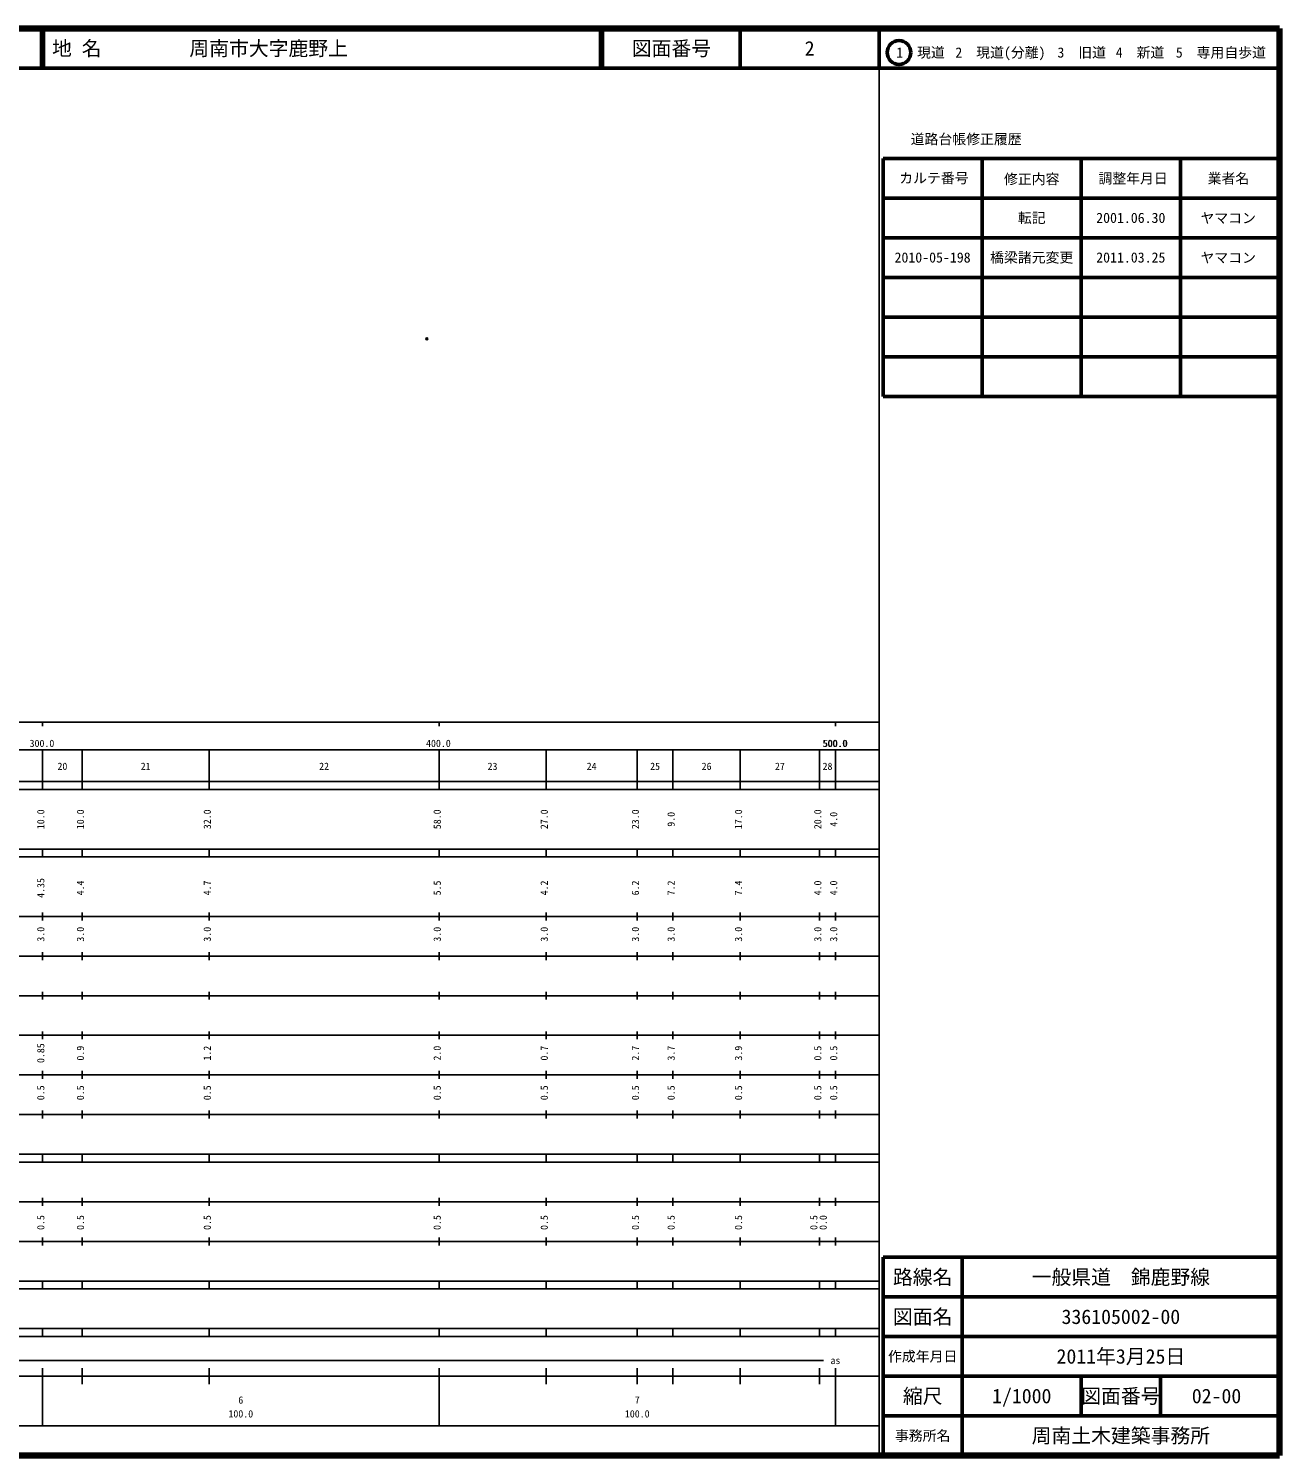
# Model space of a CAD drawing. Units: millimetres on the paper. Extents: x 40 to 680, y 20 to 380.
# Drawn here: x 364.5 to 680, y 20 to 380 of the extents above; entities that cross this region are included whole.
import ezdxf
from ezdxf.enums import TextEntityAlignment as Align

# ---------------------------------------------------------------- set-up
doc = ezdxf.new("R2010")
doc.units = ezdxf.units.MM
doc.header["$PDMODE"] = 32
doc.header["$PDSIZE"] = 0.5
doc.layers.add('M-OTRS', color=6, linetype='Continuous')
doc.layers.add('M-TTL-TXT', color=7, linetype='Continuous')
for name, color, linetype, lineweight in [('M-TTL', 2, 'Continuous', 140), ('M-TTL-BAND', 7, 'Continuous', 25), ('M-TTL-FRAM', 2, 'Continuous', 50), ('M-TTL-LINE', 7, 'Continuous', 50)]:
    doc.layers.add(name, color=color, linetype=linetype, lineweight=lineweight)
doc.styles.add('ＭＳ ゴシック', font='')
doc.styles.get('ＭＳ ゴシック').set_extended_font_data('MS Gothic')

msp = doc.modelspace()

# ---------------------------------------------------------------- linework, layer by layer
at = {"layer": 'M-OTRS'}
msp.add_point((464.932, 301.705), dxfattribs=at)
at = {"layer": 'M-TTL'}
for p, q in [((680, 380), (40, 380)), ((680, 20), (680, 380)), ((40, 20), (680, 20))]:
    msp.add_line(p, q, dxfattribs=at)
at = {"layer": 'M-TTL-BAND'}
for p, q in [((579, 20), (579, 370)), ((40, 205), (579, 205)), ((368, 205), (368, 204)), ((468, 205), (468, 204)), ((568, 205), (568, 204)), ((68, 198), (579, 198)), ((368, 188), (368, 198)), ((378, 188), (378, 198)), ((410, 188), (410, 198)), ((468, 188), (468, 198)), ((495, 188), (495, 198)), ((518, 188), (518, 198)), ((527, 188), (527, 198)), ((544, 188), (544, 198)), ((564, 188), (564, 198)), ((568, 188), (568, 198)), ((40, 190), (579, 190)), ((40, 188), (579, 188)), ((40, 173), (579, 173)), ((368, 171), (368, 173)), ((378, 171), (378, 173)), ((410, 171), (410, 173)), ((468, 171), (468, 173)), ((495, 171), (495, 173)), ((518, 171), (518, 173)), ((527, 171), (527, 173)), ((544, 171), (544, 173)), ((564, 171), (564, 173)), ((568, 171), (568, 173)), ((40, 171), (579, 171)), ((40, 156), (579, 156)), ((368, 155), (368, 157)), ((378, 155), (378, 157)), ((410, 155), (410, 157)), ((468, 155), (468, 157)), ((495, 155), (495, 157)), ((518, 155), (518, 157)), ((527, 155), (527, 157)), ((544, 155), (544, 157)), ((564, 155), (564, 157)), ((568, 155), (568, 157)), ((46, 146), (579, 146)), ((368, 145), (368, 147)), ((378, 145), (378, 147)), ((410, 145), (410, 147)), ((468, 145), (468, 147)), ((495, 145), (495, 147)), ((518, 145), (518, 147)), ((527, 145), (527, 147)), ((544, 145), (544, 147)), ((564, 145), (564, 147)), ((568, 145), (568, 147)), ((368, 135), (368, 137)), ((378, 135), (378, 137)), ((410, 135), (410, 137)), ((468, 135), (468, 137)), ((495, 135), (495, 137)), ((518, 135), (518, 137)), ((527, 135), (527, 137)), ((544, 135), (544, 137)), ((564, 135), (564, 137)), ((568, 135), (568, 137)), ((52, 136), (579, 136)), ((46, 126), (579, 126)), ((368, 125), (368, 127)), ((378, 125), (378, 127)), ((410, 125), (410, 127)), ((468, 125), (468, 127)), ((495, 125), (495, 127)), ((518, 125), (518, 127)), ((527, 125), (527, 127)), ((544, 125), (544, 127)), ((564, 125), (564, 127)), ((568, 125), (568, 127)), ((52, 116), (579, 116)), ((368, 115), (368, 117)), ((378, 115), (378, 117)), ((410, 115), (410, 117)), ((468, 115), (468, 117)), ((495, 115), (495, 117)), ((518, 115), (518, 117)), ((527, 115), (527, 117)), ((544, 115), (544, 117)), ((564, 115), (564, 117)), ((568, 115), (568, 117)), ((46, 106), (579, 106)), ((368, 105), (368, 107)), ((378, 105), (378, 107)), ((410, 105), (410, 107)), ((468, 105), (468, 107)), ((495, 105), (495, 107)), ((518, 105), (518, 107)), ((527, 105), (527, 107)), ((544, 105), (544, 107)), ((564, 105), (564, 107)), ((568, 105), (568, 107)), ((40, 96), (579, 96)), ((40, 94), (579, 94)), ((368, 94), (368, 96)), ((378, 94), (378, 96)), ((410, 94), (410, 96)), ((468, 94), (468, 96)), ((495, 94), (495, 96)), ((518, 94), (518, 96)), ((527, 94), (527, 96)), ((544, 94), (544, 96)), ((564, 94), (564, 96)), ((568, 94), (568, 96)), ((49, 84), (579, 84)), ((368, 83), (368, 85)), ((378, 83), (378, 85)), ((410, 83), (410, 85)), ((468, 83), (468, 85)), ((495, 83), (495, 85)), ((518, 83), (518, 85)), ((527, 83), (527, 85)), ((544, 83), (544, 85)), ((564, 83), (564, 85)), ((568, 83), (568, 85)), ((40, 74), (579, 74)), ((368, 73), (368, 75)), ((378, 73), (378, 75)), ((410, 73), (410, 75)), ((468, 73), (468, 75)), ((495, 73), (495, 75)), ((518, 73), (518, 75)), ((527, 73), (527, 75)), ((544, 73), (544, 75)), ((564, 73), (564, 75)), ((568, 73), (568, 75)), ((40, 64), (579, 64)), ((40, 62), (579, 62)), ((368, 62), (368, 64)), ((378, 62), (378, 64)), ((410, 62), (410, 64)), ((468, 62), (468, 64)), ((495, 62), (495, 64)), ((518, 62), (518, 64)), ((527, 62), (527, 64)), ((544, 62), (544, 64)), ((564, 62), (564, 64)), ((568, 62), (568, 64)), ((40, 52), (579, 52)), ((368, 50), (368, 52)), ((378, 50), (378, 52)), ((410, 50), (410, 52)), ((468, 50), (468, 52)), ((495, 50), (495, 52)), ((518, 50), (518, 52)), ((527, 50), (527, 52)), ((544, 50), (544, 52)), ((564, 50), (564, 52)), ((568, 50), (568, 52)), ((40, 50), (579, 50)), ((210.3, 44), (565, 44)), ((40, 40), (579, 40)), ((368, 27.5), (368, 42)), ((378, 38), (378, 42)), ((410, 38), (410, 42)), ((468, 27.5), (468, 42)), ((495, 38), (495, 42)), ((518, 38), (518, 42)), ((527, 38), (527, 42)), ((544, 38), (544, 42)), ((564, 38), (564, 42)), ((568, 27.5), (568, 42)), ((68, 27.5), (579, 27.5))]:
    msp.add_line(p, q, dxfattribs=at)
at = {"layer": 'M-TTL-FRAM'}
for p, q in [((580, 347.197), (580, 287.197)), ((580, 347.197), (680, 347.197)), ((580, 287.197), (680, 287.197)), ((680, 70), (580, 70)), ((580, 70), (580, 20))]:
    msp.add_line(p, q, dxfattribs=at)
at = {"layer": 'M-TTL-LINE'}
for p, q in [((367.75, 380), (367.75, 370)), ((368.25, 380), (368.25, 370)), ((508.747, 380), (508.747, 370)), ((509.247, 380), (509.247, 370)), ((543.997, 380), (543.997, 370)), ((579, 380), (579, 370)), ((40, 370), (680, 370)), ((605, 347.197), (605, 287.197)), ((630, 347.197), (630, 287.197)), ((655, 347.197), (655, 287.197)), ((580, 337.197), (680, 337.197)), ((580, 327.197), (680, 327.197)), ((580, 317.197), (680, 317.197)), ((580, 307.197), (680, 307.197)), ((580, 297.197), (680, 297.197)), ((600, 70), (600, 20)), ((680, 60), (580, 60)), ((680, 50), (580, 50)), ((680, 40), (580, 40)), ((630, 40), (630, 30)), ((650, 40), (650, 30)), ((680, 30), (580, 30))]:
    msp.add_line(p, q, dxfattribs=at)
msp.add_circle((584.031, 373.958), 3, dxfattribs=at)

# ---------------------------------------------------------------- texts
at = {"layer": 'M-TTL-BAND', "style": 'ＭＳ ゴシック'}
for s, p in [('300.0', (367.844, 198.195)), ('400.0', (467.844, 198.195)), ('500.0', (567.844, 198.195)), ('500.0', (568, 198.195)), ('20', (373, 192.405)), ('21', (394, 192.405)), ('22', (439, 192.405)), ('23', (481.5, 192.405)), ('24', (506.5, 192.405)), ('25', (522.5, 192.405)), ('26', (535.5, 192.405)), ('27', (554, 192.405)), ('28', (566, 192.405)), ('as', (568, 42.5)), ('6', (418, 32.523)), ('7', (518, 32.523)), ('100.0', (418, 29.033)), ('100.0', (518, 29.033))]:
    msp.add_text(s, height=1.833, dxfattribs=at).set_placement(p, align=Align.BOTTOM_CENTER)
for s, p in [('10.0', (369, 180.5)), ('10.0', (379, 180.5)), ('32.0', (411, 180.5)), ('58.0', (469, 180.5)), ('27.0', (496, 180.5)), ('23.0', (519, 180.5)), ('9.0', (528, 180.5)), ('17.0', (545, 180.5)), ('20.0', (565, 180.5)), ('4.0', (569, 180.5)), ('4.35', (369, 163.174)), ('4.4', (379, 163.174)), ('4.7', (411, 163.174)), ('5.5', (469, 163.174)), ('4.2', (496, 163.174)), ('6.2', (519, 163.174)), ('7.2', (528, 163.174)), ('7.4', (545, 163.174)), ('4.0', (565, 163.174)), ('4.0', (569, 163.174)), ('3.0', (369, 151.5)), ('3.0', (379, 151.5)), ('3.0', (411, 151.5)), ('3.0', (469, 151.5)), ('3.0', (496, 151.5)), ('3.0', (519, 151.5)), ('3.0', (528, 151.5)), ('3.0', (545, 151.5)), ('3.0', (565, 151.5)), ('3.0', (569, 151.5)), ('0.85', (369, 121.5)), ('0.9', (379, 121.5)), ('1.2', (411, 121.5)), ('2.0', (469, 121.5)), ('0.7', (496, 121.5)), ('2.7', (519, 121.5)), ('3.7', (528, 121.5)), ('3.9', (545, 121.5)), ('0.5', (565, 121.5)), ('0.5', (569, 121.5)), ('0.5', (369, 111.5)), ('0.5', (379, 111.5)), ('0.5', (411, 111.5)), ('0.5', (469, 111.5)), ('0.5', (496, 111.5)), ('0.5', (519, 111.5)), ('0.5', (528, 111.5)), ('0.5', (545, 111.5)), ('0.5', (565, 111.5)), ('0.5', (569, 111.5)), ('0.5', (369, 78.764)), ('0.5', (379, 78.764)), ('0.5', (411, 78.764)), ('0.5', (469, 78.764)), ('0.5', (496, 78.764)), ('0.5', (519, 78.764)), ('0.5', (528, 78.764)), ('0.5', (545, 78.764)), ('0.5', (564, 78.764)), ('0.0', (566.37, 78.764))]:
    msp.add_text(s, height=1.833, rotation=90, dxfattribs=at).set_placement(p, align=Align.BOTTOM_CENTER)
at = {"layer": 'M-TTL-TXT', "style": 'ＭＳ ゴシック'}
for s, p in [('地 名', (370.38, 375)), ('周南市大字鹿野上', (405.024, 375))]:
    msp.add_text(s, height=3.666, dxfattribs=at).set_placement(p, align=Align.MIDDLE_LEFT)
for s, height, p in [('図面番号', 3.666, (526.622, 375)), ('2', 3.666, (561.497, 375)), ('1\u3000現道', 2.566, (589.448, 373.958)), ('2\u3000現道(分離)', 2.566, (609.619, 373.958)), ('3\u3000旧道', 2.566, (630.121, 373.958)), ('4\u3000新道', 2.566, (644.824, 373.958)), ('5\u3000専用自歩道', 2.566, (665.228, 373.958)), ('道路台帳修正履歴', 2.566, (600.968, 352.113)), ('カルテ番号', 2.566, (592.839, 342.277)), ('修正内容', 2.566, (617.509, 342.023)), ('調整年月日', 2.566, (643.089, 342.197)), ('業者名', 2.566, (667.134, 342.197)), ('転記', 2.566, (617.5, 332.245)), ('2001.06.30', 2.566, (642.5, 332.245)), ('ヤマコン', 2.566, (667.077, 332.189)), ('2010-05-198', 2.566, (592.5, 322.245)), ('橋梁諸元変更', 2.566, (617.5, 322.245)), ('2011.03.25', 2.566, (642.5, 322.245)), ('ヤマコン', 2.566, (667.077, 322.189)), ('路線名', 3.666, (590, 65)), ('路線名', 3.666, (590, 65)), ('一般県道\u3000錦鹿野線', 3.666, (640, 65)), ('図面名', 3.666, (590, 55)), ('図面名', 3.666, (590, 55)), ('336105002-00', 3.666, (640, 55)), ('2011年3月25日', 3.666, (640, 45)), ('作成年月日', 2.566, (590, 45)), ('作成年月日', 2.566, (590, 45)), ('縮尺', 3.666, (590, 35)), ('縮尺', 3.666, (590, 35)), ('1/1000', 3.666, (615, 35)), ('図面番号', 3.666, (640, 35)), ('図面番号', 3.666, (640, 35)), ('02-00', 3.666, (664.125, 35)), ('事務所名', 2.566, (590, 25)), ('事務所名', 2.566, (590, 25)), ('周南土木建築事務所', 3.666, (640, 25))]:
    msp.add_text(s, height=height, dxfattribs=at).set_placement(p, align=Align.MIDDLE_CENTER)

doc.saveas('drawing.dxf')
